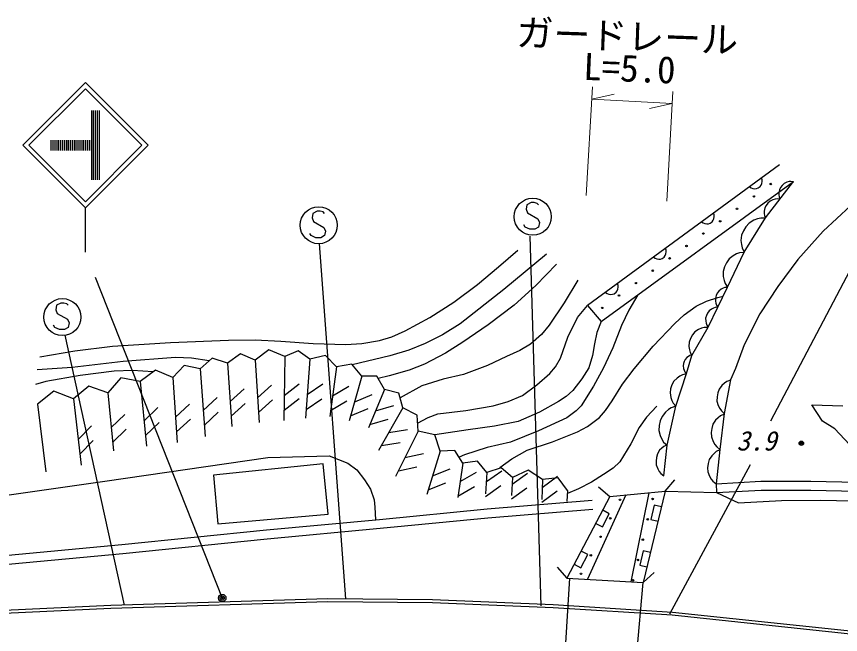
# Model space of a CAD drawing. Units: millimetres, scale not verified. Extents: x 40000 to 680000, y 20000 to 380000.
# Drawn here: x 209356 to 265076, y 294596 to 336395 of the extents above; entities that cross this region are included whole.
import ezdxf
from ezdxf.enums import TextEntityAlignment as Align

# ---------------------------------------------------------------- set-up
doc = ezdxf.new("R2010")
doc.units = ezdxf.units.MM
doc.header["$LTSCALE"] = 1000
for name, color, linetype, lineweight in [('M-BGD', 7, 'Continuous', 25), ('M-BGD-EXST', 7, 'Continuous', 25), ('M-STR-HTXT', 7, 'Continuous', 13), ('M-STR-STR1', 1, 'Continuous', 25), ('M-STR-STRC', 7, 'Continuous', 25)]:
    doc.layers.add(name, color=color, linetype=linetype, lineweight=lineweight)
doc.styles.add('ＭＳ ゴシック', font='')
doc.styles.get('ＭＳ ゴシック').set_extended_font_data('MS Gothic')

msp = doc.modelspace()

# ---------------------------------------------------------------- linework, layer by layer
at = {"layer": 'M-BGD'}
for p, q in [((260950, 326373), (247973, 316840)), ((259770, 325357), (259731, 325478)), ((248883, 315763), (261899, 325225)), ((258925, 324885), (259028, 324812)), ((259512, 324796), (259641, 324890)), ((259641, 324890), (259714, 324994)), ((259714, 324994), (259759, 325101)), ((259759, 325101), (259781, 325241)), ((259781, 325241), (259770, 325357)), ((260002, 322768), (261899, 325225)), ((261137, 324975), (261027, 324832)), ((261271, 325099), (261137, 324975)), ((261452, 325186), (261271, 325099)), ((261596, 325226), (261452, 325186)), ((261723, 325243), (261596, 325226)), ((261896, 325222), (261723, 325243)), ((259028, 324812), (259136, 324767)), ((259136, 324767), (259276, 324746)), ((259276, 324746), (259392, 324757)), ((259392, 324757), (259512, 324796)), ((260902, 324474), (260900, 324324)), ((260900, 324324), (260916, 324198)), ((260941, 324671), (260902, 324474)), ((261027, 324832), (260941, 324671)), ((260170, 323771), (260052, 323619)), ((260312, 323903), (260170, 323771)), ((260506, 323997), (260312, 323903)), ((260660, 324039), (260506, 323997)), ((260795, 324057), (260660, 324039)), ((260980, 324035), (260795, 324057)), ((260916, 324198), (260980, 324035)), ((259919, 323237), (259917, 323077)), ((259960, 323447), (259919, 323237)), ((260052, 323619), (259960, 323447)), ((265754, 323590), (263895, 321880)), ((256470, 322610), (256515, 322718)), ((256525, 322974), (256487, 323094)), ((256515, 322718), (256536, 322858)), ((256536, 322858), (256525, 322974)), ((258563, 320466), (260002, 322768)), ((259456, 322709), (259204, 322612)), ((259679, 322761), (259456, 322709)), ((259994, 322755), (259679, 322761)), ((259917, 323077), (259934, 322942)), ((259934, 322942), (260002, 322768)), ((255681, 322502), (255784, 322429)), ((255784, 322429), (255891, 322384)), ((255891, 322384), (256031, 322363)), ((256031, 322363), (256147, 322373)), ((256147, 322373), (256268, 322412)), ((256268, 322412), (256397, 322507)), ((256397, 322507), (256470, 322610)), ((258678, 322177), (258506, 321902)), ((258895, 322423), (258678, 322177)), ((259204, 322612), (258895, 322423)), ((258380, 321599), (258346, 321238)), ((258506, 321902), (258380, 321599)), ((263895, 321880), (262186, 319957)), ((258346, 321238), (258369, 320969)), ((258369, 320969), (258420, 320746)), ((253281, 320590), (253242, 320711)), ((253270, 320334), (253292, 320474)), ((253292, 320474), (253281, 320590)), ((257441, 318089), (258563, 320466)), ((258249, 320410), (258042, 320335)), ((258551, 320440), (258249, 320410)), ((258420, 320746), (258563, 320466)), ((252436, 320119), (252540, 320046)), ((252540, 320046), (252647, 320001)), ((252647, 320001), (252787, 319979)), ((252787, 319979), (252903, 319990)), ((252903, 319990), (253023, 320029)), ((253023, 320029), (253152, 320124)), ((253152, 320124), (253225, 320227)), ((253225, 320227), (253270, 320334)), ((257538, 319998), (257357, 319738)), ((257812, 320214), (257538, 319998)), ((258042, 320335), (257812, 320214)), ((262186, 319957), (260840, 318141)), ((257224, 319456), (257138, 319152)), ((257357, 319738), (257224, 319456)), ((257138, 319152), (257146, 318803)), ((257146, 318803), (257198, 318548)), ((250037, 318207), (249998, 318327)), ((250048, 318091), (250037, 318207)), ((257198, 318548), (257273, 318341)), ((257273, 318341), (257441, 318089)), ((249192, 317735), (249295, 317662)), ((249295, 317662), (249403, 317617)), ((249403, 317617), (249543, 317596)), ((249543, 317596), (249659, 317607)), ((249659, 317607), (249779, 317645)), ((249779, 317645), (249908, 317740)), ((249908, 317740), (249981, 317843)), ((249981, 317843), (250026, 317951)), ((250026, 317951), (250048, 318091)), ((256123, 315379), (257441, 318089)), ((256742, 317680), (256664, 317518)), ((256848, 317829), (256742, 317680)), ((257008, 317952), (256848, 317829)), ((257141, 318020), (257008, 317952)), ((257262, 318062), (257141, 318020)), ((257436, 318077), (257262, 318062)), ((260840, 318141), (259622, 316282)), ((256664, 317518), (256612, 317343)), ((256612, 317343), (256614, 317142)), ((256614, 317142), (256643, 316995)), ((247973, 316840), (248883, 315763)), ((256352, 316603), (256192, 316480)), ((256485, 316671), (256352, 316603)), ((256605, 316713), (256485, 316671)), ((256780, 316728), (256605, 316713)), ((256643, 316995), (256684, 316875)), ((256684, 316875), (256780, 316728)), ((256008, 316170), (255956, 315995)), ((255956, 315995), (255958, 315793)), ((256086, 316331), (256008, 316170)), ((256192, 316480), (256086, 316331)), ((259622, 316282), (258554, 314189)), ((255028, 313456), (256123, 315379)), ((255958, 315793), (255986, 315646)), ((255986, 315646), (256028, 315526)), ((256028, 315526), (256123, 315379)), ((255065, 314854), (254934, 314624)), ((255233, 315061), (255065, 314854)), ((255479, 315225), (255233, 315061)), ((255681, 315313), (255479, 315225)), ((255861, 315362), (255681, 315313)), ((256117, 315368), (255861, 315362)), ((254842, 314373), (254826, 314078)), ((254934, 314624), (254842, 314373)), ((226423, 313842), (225492, 313150)), ((227492, 313391), (226423, 313842)), ((228396, 313788), (227492, 313391)), ((229198, 313212), (228396, 313788)), ((254826, 314078), (254853, 313860)), ((254853, 313860), (254903, 313680)), ((258554, 314189), (257965, 312589)), ((222589, 313285), (221766, 312563)), ((223629, 312943), (222589, 313285)), ((224501, 313578), (223629, 312943)), ((225492, 313150), (224501, 313578)), ((225492, 313150), (225764, 308935)), ((227492, 313391), (227442, 309068)), ((229198, 313212), (228899, 309223)), ((230242, 313465), (229198, 313212)), ((230991, 312694), (230242, 313465)), ((254570, 313207), (254498, 313065)), ((254690, 313333), (254570, 313207)), ((254655, 312254), (255028, 313456)), ((254796, 313409), (254690, 313333)), ((254893, 313460), (254796, 313409)), ((255041, 313496), (254893, 313460)), ((254903, 313680), (255028, 313456)), ((220684, 312792), (219937, 311977)), ((221766, 312563), (220684, 312792)), ((223629, 312943), (223909, 308671)), ((230991, 312694), (230533, 309333)), ((232031, 312876), (230991, 312694)), ((232716, 312073), (232031, 312876)), ((254452, 312917), (254431, 312760)), ((254431, 312760), (254459, 312588)), ((254498, 313065), (254452, 312917)), ((218755, 312469), (217729, 311701)), ((219937, 311977), (218755, 312469)), ((221766, 312563), (222123, 307985)), ((232716, 312073), (231858, 309046)), ((233732, 312058), (232716, 312073)), ((234234, 311176), (233732, 312058)), ((253933, 310038), (254655, 312254)), ((254210, 312076), (254021, 311944)), ((254384, 312165), (254210, 312076)), ((254645, 312225), (254384, 312165)), ((254459, 312588), (254502, 312465)), ((254502, 312465), (254554, 312368)), ((254554, 312368), (254655, 312254)), ((257965, 312589), (257645, 311814)), ((216409, 311952), (215522, 310942)), ((217729, 311701), (216409, 311952)), ((217729, 311701), (218149, 307344)), ((219937, 311977), (220224, 307587)), ((227462, 310765), (228471, 311553)), ((229019, 310818), (230075, 311541)), ((253676, 311476), (253590, 311214)), ((253805, 311724), (253676, 311476)), ((254021, 311944), (253805, 311724)), ((257230, 311601), (257060, 311446)), ((257645, 311814), (257217, 309544)), ((257391, 311711), (257230, 311601)), ((257643, 311804), (257391, 311711)), ((211891, 311054), (210768, 310184)), ((213210, 310528), (211891, 311054)), ((214248, 311395), (213210, 310528)), ((215522, 310942), (214248, 311395)), ((215522, 310942), (215919, 307013)), ((223799, 310351), (224744, 311215)), ((225656, 310599), (226603, 311462)), ((230725, 310738), (231824, 311395)), ((234234, 311176), (233160, 308582)), ((235210, 310910), (234234, 311176)), ((253590, 311214), (253549, 310937)), ((253549, 310937), (253595, 310632)), ((256778, 310938), (256726, 310666)), ((256874, 311200), (256778, 310938)), ((257060, 311446), (256874, 311200)), ((213210, 310528), (213732, 306051)), ((221985, 309757), (222919, 310632)), ((225721, 309601), (226667, 310464)), ((227450, 309765), (228459, 310553)), ((228944, 309821), (230001, 310544)), ((230589, 309747), (231688, 310404)), ((232224, 310339), (233405, 310836)), ((235476, 309934), (235210, 310910)), ((253595, 310632), (253669, 310414)), ((253669, 310414), (253757, 310240)), ((256726, 310666), (256721, 310387)), ((256721, 310387), (256805, 310090)), ((210768, 310184), (211330, 305610)), ((217985, 309049), (218903, 309942)), ((220112, 309303), (221058, 310167)), ((223865, 309353), (224810, 310217)), ((231952, 309377), (233132, 309874)), ((233636, 309730), (234866, 310087)), ((235476, 309934), (233839, 307034)), ((236447, 309437), (235476, 309934)), ((253440, 309807), (253235, 309631)), ((253346, 307394), (253933, 310038)), ((253633, 309930), (253440, 309807)), ((253932, 310029), (253633, 309930)), ((253757, 310240), (253933, 310038)), ((256805, 310090), (256907, 309883)), ((256907, 309883), (257017, 309722)), ((263853, 309018), (263136, 310127)), ((263136, 310127), (265222, 310061)), ((215759, 308590), (216674, 309486)), ((222062, 308760), (222997, 309635)), ((236511, 308347), (236447, 309437)), ((253006, 309350), (252883, 309045)), ((253235, 309631), (253006, 309350)), ((256796, 309257), (256630, 309083)), ((256956, 309382), (256796, 309257)), ((257217, 309544), (256924, 307114)), ((257212, 309496), (256956, 309382)), ((257017, 309722), (257217, 309544)), ((213529, 307792), (214430, 308702)), ((218080, 308054), (218999, 308946)), ((220177, 308305), (221123, 309169)), ((233253, 308806), (234483, 309163)), ((252813, 308729), (252795, 308401)), ((252883, 309045), (252813, 308729)), ((256452, 308815), (256370, 308534)), ((256630, 309083), (256452, 308815)), ((264701, 308497), (263853, 309018)), ((215860, 307595), (216774, 308491)), ((234527, 308252), (235791, 308457)), ((236511, 308347), (234987, 305286)), ((237637, 308098), (236511, 308347)), ((252795, 308401), (252883, 308050)), ((256370, 308534), (256335, 308249)), ((256335, 308249), (256349, 307957)), ((265679, 307453), (264701, 308497)), ((213645, 306798), (214545, 307709)), ((234035, 307382), (235299, 307587)), ((237995, 307002), (237637, 308098)), ((252883, 308050), (252994, 307804)), ((252994, 307804), (253117, 307610)), ((253117, 307610), (253346, 307394)), ((256349, 307957), (256457, 307654)), ((256457, 307654), (256577, 307446)), ((239007, 307032), (237995, 307002)), ((239547, 306174), (239007, 307032)), ((252846, 307056), (252695, 306818)), ((252989, 307210), (252846, 307056)), ((253127, 307322), (252989, 307210)), ((253349, 307426), (253127, 307322)), ((253132, 305337), (253346, 307394)), ((256577, 307446), (256703, 307286)), ((256924, 307114), (256663, 304796)), ((256920, 307082), (256676, 306970)), ((256703, 307286), (256924, 307114)), ((215333, 304978), (226359, 306563)), ((226359, 306563), (230500, 306680)), ((230500, 306680), (231772, 306185)), ((235622, 306562), (236874, 306833)), ((237995, 307002), (237106, 304067)), ((252627, 306572), (252601, 306321)), ((252695, 306818), (252627, 306572)), ((256366, 306681), (256198, 306422)), ((256523, 306848), (256366, 306681)), ((256676, 306970), (256523, 306848)), ((230086, 306143), (222669, 305366)), ((230431, 302736), (230086, 306143)), ((231772, 306185), (232372, 305744)), ((235177, 305667), (236429, 305937)), ((239547, 306174), (239191, 303855)), ((240535, 306327), (239547, 306174)), ((241168, 305553), (240535, 306327)), ((252601, 306321), (252617, 306066)), ((252617, 306066), (252716, 305803)), ((256121, 306153), (256090, 305879)), ((256198, 306422), (256121, 306153)), ((222669, 305366), (222970, 302089)), ((232372, 305744), (232884, 305055)), ((237489, 305330), (238678, 305806)), ((239358, 304946), (240468, 305585)), ((241168, 305553), (241072, 304106)), ((241128, 304939), (242178, 305671)), ((242129, 305873), (241168, 305553)), ((242893, 305208), (242129, 305873)), ((242873, 304767), (243909, 305520)), ((243950, 305721), (242893, 305208)), ((244929, 305070), (243950, 305721)), ((252716, 305803), (252824, 305623)), ((252824, 305623), (252936, 305484)), ((252936, 305484), (253132, 305337)), ((256090, 305879), (256105, 305599)), ((256105, 305599), (256211, 305310)), ((204313, 303376), (215333, 304978)), ((232884, 305055), (233291, 304437)), ((237199, 304373), (238388, 304849)), ((242893, 305208), (242838, 304007)), ((244929, 305070), (244887, 303739)), ((244912, 304538), (245937, 305306)), ((245981, 305191), (244929, 305070)), ((246619, 304346), (245981, 305191)), ((253227, 304284), (253866, 305053)), ((256211, 305310), (256328, 305111)), ((256328, 305111), (256450, 304959)), ((256450, 304959), (256663, 304796)), ((256663, 304796), (259684, 304964)), ((256663, 304796), (256696, 304197)), ((259684, 304964), (263079, 304964)), ((263079, 304964), (266193, 304897)), ((233291, 304437), (233538, 303695)), ((239206, 303958), (240316, 304596)), ((241061, 303942), (242112, 304673)), ((242827, 303768), (243863, 304522)), ((244881, 303538), (245905, 304307)), ((246619, 304346), (246569, 303583)), ((248719, 304575), (249488, 303937)), ((249488, 303937), (253227, 304284)), ((253227, 304284), (251732, 298114)), ((253227, 304284), (256696, 304197)), ((256696, 304197), (259701, 304364)), ((259701, 304364), (263072, 304364)), ((263072, 304364), (266177, 304297)), ((233538, 303695), (233591, 303218)), ((241176, 303090), (248274, 303675)), ((249488, 303937), (246577, 298408)), ((250553, 304035), (247966, 298329)), ((252106, 304180), (250896, 298162)), ((256696, 304197), (258174, 303507)), ((261086, 303667), (263730, 303694)), ((263730, 303694), (265893, 303640)), ((233591, 303218), (233642, 302360)), ((252485, 303345), (252250, 302373)), ((252971, 303227), (252485, 303345)), ((258174, 303507), (261086, 303667)), ((222970, 302089), (230431, 302736)), ((233897, 302383), (241176, 303090)), ((241229, 302492), (248323, 303077)), ((248970, 301879), (249436, 302764)), ((249436, 302764), (248993, 302997)), ((226259, 301674), (233897, 302383)), ((233954, 301786), (241229, 302492)), ((248527, 302112), (248970, 301879)), ((252250, 302373), (252736, 302255)), ((216480, 300675), (226259, 301674)), ((226317, 301077), (233954, 301786)), ((216538, 300078), (226317, 301077)), ((206977, 299800), (216480, 300675)), ((207024, 299202), (216538, 300078)), ((247514, 299115), (247980, 300000)), ((247980, 300000), (247538, 300233)), ((251737, 300260), (251502, 299289)), ((252223, 300143), (251737, 300260)), ((247072, 299348), (247514, 299115)), ((251502, 299289), (251988, 299171))]:
    msp.add_line(p, q, dxfattribs=at)
for points in [[(210924, 313380), (213292, 313777), (215843, 314095), (219761, 314353), (223695, 314511), (225495, 314528), (227223, 314443), (229418, 314271), (231628, 314210), (232713, 314276), (233900, 314472), (234732, 314731), (235645, 315142), (237305, 316046), (238930, 317064), (240529, 318266), (241949, 319456), (243257, 320601)], [(245189, 320325), (242308, 317924), (239349, 315600), (238152, 314872), (236995, 314289), (235884, 313831), (234607, 313436), (232058, 312845)], [(245876, 319633), (244472, 318204), (243013, 316874), (241257, 315549), (239535, 314373), (238358, 313629), (236942, 312883), (235904, 312486), (234557, 312099), (233814, 311913)], [(247316, 318569), (246395, 317022), (245373, 315510), (244850, 314892), (244105, 314225), (243401, 313808), (242482, 313407), (241198, 312800), (239573, 312181), (238205, 311860), (236761, 311412), (235294, 310603)], [(251377, 317576), (250759, 316544), (250260, 315491), (249688, 313995), (249041, 312624), (248382, 311400), (247541, 310071), (247209, 309720), (246561, 309247), (244648, 308368), (242752, 307609), (241193, 307236), (239645, 306745), (239278, 306601)], [(242028, 305900), (242847, 306486), (243887, 307063), (245598, 307625), (247291, 308299), (247965, 308674), (248774, 309268), (249192, 309739), (249628, 310411), (250327, 311518), (251115, 312571), (252415, 314091), (253868, 315631), (254514, 316219), (255324, 316808), (256009, 317133), (256773, 317379), (257146, 317482)], [(236480, 308882), (237186, 309271), (237847, 309515), (239747, 309741), (241581, 310061), (242595, 310352), (243571, 310772), (244540, 311481), (245425, 312257), (245810, 312709), (246143, 313293), (246633, 314706), (247284, 316034), (247973, 316840)], [(248884, 315763), (248603, 315012), (248431, 314255), (248316, 313458), (248047, 312628), (247592, 311890), (246970, 311097), (246534, 310689), (246017, 310348), (244720, 309634), (243273, 308994), (241681, 308685), (239897, 308449), (237637, 308099)], [(222385, 313106), (221195, 313284), (220102, 313324), (216566, 313052), (213125, 312661), (210764, 312494)], [(218608, 312359), (217208, 312447), (215970, 312414), (213659, 312118), (211348, 311702), (210634, 311510)], [(252649, 310029), (251960, 309304), (251455, 308605), (250901, 307494), (250147, 306265), (249712, 305856), (249049, 305409), (248245, 304892), (247353, 304460), (246605, 304128)]]:
    msp.add_lwpolyline(points, dxfattribs=at)
for centre, radius in [((260358, 325061), 50), ((259219, 324224), 50), ((258079, 323387), 50), ((256939, 322549), 50), ((255800, 321712), 50), ((254660, 320875), 50), ((253520, 320037), 50), ((252380, 319200), 50), ((251241, 318363), 50), ((250101, 317526), 50), ((248961, 316688), 50), ((262426, 307533), 150), ((262426, 307533), 90), ((262426, 307533), 30), ((250168, 303710), 50), ((252373, 303763), 50), ((249509, 302458), 50), ((252040, 302389), 50), ((248850, 301207), 50), ((251707, 301014), 50), ((248191, 299956), 50), ((251374, 299640), 50), ((247532, 298704), 50), ((251041, 298265), 50)]:
    msp.add_circle(centre, radius, dxfattribs=at)
at = {"layer": 'M-BGD-EXST'}
for p, q in [((244161, 323805), (243861, 323655)), ((244361, 323805), (244161, 323805)), ((244561, 323755), (244361, 323805)), ((244661, 323655), (244561, 323755)), ((229690, 323227), (229390, 323077)), ((229890, 323227), (229690, 323227)), ((230090, 323177), (229890, 323227)), ((230190, 323077), (230090, 323177)), ((243861, 323655), (243811, 323355)), ((243811, 323355), (243911, 323105)), ((229390, 323077), (229340, 322777)), ((229340, 322777), (229440, 322527)), ((243911, 323105), (244611, 322705)), ((244611, 322705), (244711, 322455)), ((229440, 322527), (230140, 322127)), ((230140, 322127), (230240, 321877)), ((243761, 322155), (243661, 322305)), ((244061, 322005), (243761, 322155)), ((244661, 322155), (244411, 322005)), ((244711, 322455), (244661, 322155)), ((229290, 321577), (229190, 321727)), ((229590, 321427), (229290, 321577)), ((230190, 321577), (229940, 321427)), ((230240, 321877), (230190, 321577)), ((244411, 322005), (244061, 322005)), ((244066, 321537), (244821, 296544)), ((260362, 309054), (267103, 321882)), ((229940, 321427), (229590, 321427)), ((229812, 321046), (231611, 297018)), ((212058, 316866), (212008, 316566)), ((212008, 316566), (212108, 316316)), ((212358, 317016), (212058, 316866)), ((212558, 317016), (212358, 317016)), ((212758, 316966), (212558, 317016)), ((212858, 316866), (212758, 316966)), ((212108, 316316), (212808, 315916)), ((211958, 315366), (211858, 315516)), ((212808, 315916), (212908, 315666)), ((212908, 315666), (212858, 315366)), ((212258, 315216), (211958, 315366)), ((212608, 315216), (212258, 315216)), ((212858, 315366), (212608, 315216)), ((212620, 314852), (216626, 296574)), ((253543, 296002), (258985, 306092))]:
    msp.add_line(p, q, dxfattribs=at)
for centre in [(244261, 322855), (229790, 322277), (212458, 316066)]:
    msp.add_circle(centre, 1250, dxfattribs=at)
at = {"layer": 'M-STR-HTXT'}
for p, q in [((248298, 331634), (247879, 324282)), ((248251, 330812), (249773, 331146)), ((253730, 331325), (253332, 323907)), ((248251, 330812), (253686, 330505)), ((253686, 330505), (252164, 330170))]:
    msp.add_line(p, q, dxfattribs=at)
at = {"layer": 'M-STR-STR1'}
for p, q in [((245911, 299154), (246577, 298408)), ((251732, 298114), (252478, 298780)), ((246760, 298398), (246063, 287681)), ((246577, 298408), (251732, 298114)), ((250792, 287296), (251732, 298114))]:
    msp.add_line(p, q, dxfattribs=at)
at = {"layer": 'M-STR-STRC'}
for p, q in [((214018, 331931), (209776, 327689)), ((218261, 327689), (214018, 331931)), ((210200, 327689), (214018, 331507)), ((214018, 331507), (217837, 327689)), ((214418, 330039), (214418, 325339)), ((214548, 330039), (214548, 325339)), ((214678, 330039), (214678, 325339)), ((214808, 330039), (214808, 325339)), ((214938, 330039), (214938, 325339)), ((209776, 327689), (214018, 323446)), ((214018, 323870), (210200, 327689)), ((211688, 328039), (211688, 327339)), ((211818, 328039), (211818, 327339)), ((211948, 328039), (211948, 327339)), ((212078, 328039), (212078, 327339)), ((212208, 328039), (212208, 327339)), ((212338, 328039), (212338, 327339)), ((212468, 328039), (212468, 327339)), ((212598, 328039), (212598, 327339)), ((212728, 328039), (212728, 327339)), ((212858, 328039), (212858, 327339)), ((212988, 328039), (212988, 327339)), ((213118, 328039), (213118, 327339)), ((213248, 328039), (213248, 327339)), ((213378, 328039), (213378, 327339)), ((213508, 328039), (213508, 327339)), ((213638, 328039), (213638, 327339)), ((213768, 328039), (213768, 327339)), ((213898, 328039), (213898, 327339)), ((217837, 327689), (214018, 323870)), ((214018, 323446), (218261, 327689)), ((214028, 328039), (214028, 327339)), ((214158, 328039), (214158, 327339)), ((214288, 328039), (214288, 327339)), ((214018, 320446), (214018, 323446)), ((214673, 318755), (223270, 297063)), ((215735, 296579), (230409, 297029)), ((230409, 297029), (237491, 296962)), ((208523, 296242), (215732, 296578)), ((215741, 296379), (230411, 296829)), ((230411, 296829), (237486, 296762)), ((237486, 296762), (245639, 296425)), ((237491, 296962), (245647, 296625)), ((245651, 296624), (253709, 296116)), ((208532, 296042), (215741, 296379)), ((245639, 296425), (253692, 295917)), ((245639, 296425), (253692, 295917)), ((253692, 295917), (267473, 294455)), ((253709, 296116), (267500, 294653))]:
    msp.add_line(p, q, dxfattribs=at)
for radius in [250, 150, 50]:
    msp.add_circle((223270, 297063), radius, dxfattribs=at)

# ---------------------------------------------------------------- texts
at = {"layer": 'M-BGD', "style": 'ＭＳ ゴシック', "oblique": 15}
msp.add_text('3.9', height=1320, dxfattribs=at).set_placement((259391, 307699), align=Align.MIDDLE_CENTER)
at = {"layer": 'M-STR-HTXT', "style": 'ＭＳ ゴシック'}
for s, rotation, p in [('ガードレール', 358, (250658, 335066)), ('L=5.0', 357.6, (250805, 332900))]:
    msp.add_text(s, height=1833, rotation=rotation, dxfattribs=at).set_placement(p, align=Align.MIDDLE_CENTER)

doc.saveas('drawing.dxf')
